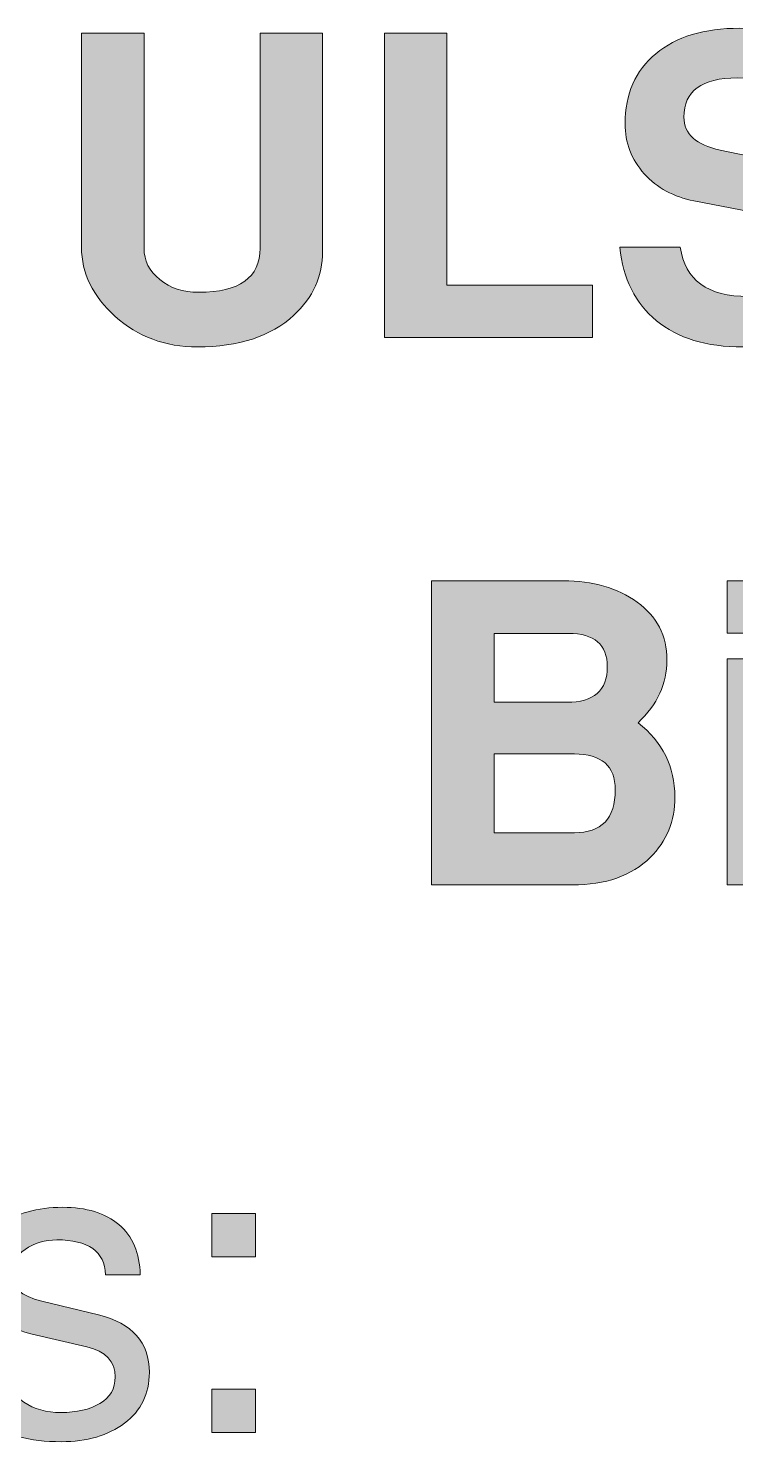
# Model space of a CAD drawing. Header units: inches. Extents: x 0.8 to 4.89, y -4.49 to -0.82.
# Drawn here: x 1.598 to 1.881, y -3.841 to -3.276 of the extents above; entities that cross this region are included whole.
import ezdxf

# ---------------------------------------------------------------- set-up
doc = ezdxf.new("R2010")
doc.units = ezdxf.units.IN
doc.header["$MEASUREMENT"] = 0
doc.layers.add('Layer 1', color=7, linetype='Continuous')

# ---------------------------------------------------------------- blocks, each defined once
blk = doc.blocks.new('block 7')
at = {"layer": 'Layer 1', "true_color": 0xed1f24}
h = blk.add_hatch(color=240, dxfattribs=at)
h.dxf.hatch_style = 2
edge = h.paths.add_edge_path()
edge.add_spline(control_points=[(1.85629, -3.58336), (1.85629, -3.59303), (1.85301, -3.60109), (1.84646, -3.60753), (1.83901, -3.61486), (1.82862, -3.61853), (1.81529, -3.61853), (1.81529, -3.61853), (1.75912, -3.61853), (1.75912, -3.61853), (1.75912, -3.61853), (1.75912, -3.49703), (1.75912, -3.49703), (1.75912, -3.49703), (1.81179, -3.49703), (1.81179, -3.49703), (1.82346, -3.49703), (1.83326, -3.49986), (1.84121, -3.50553), (1.84915, -3.5112), (1.85312, -3.51892), (1.85312, -3.5287), (1.85312, -3.53803), (1.84929, -3.54637), (1.84162, -3.5537), (1.8514, -3.56148), (1.85629, -3.57136), (1.85629, -3.58336)], knot_values=[0, 0, 0, 0, 1, 1, 1, 2, 2, 2, 3, 3, 3, 4, 4, 4, 5, 5, 5, 6, 6, 6, 7, 7, 7, 8, 8, 8, 9, 9, 9, 9], degree=3, periodic=1)
edge = h.paths.add_edge_path()
edge.add_spline(control_points=[(1.82929, -3.53137), (1.82929, -3.52247), (1.82412, -3.51803), (1.81379, -3.51803), (1.81379, -3.51803), (1.78413, -3.51803), (1.78413, -3.51803), (1.78413, -3.51803), (1.78413, -3.54553), (1.78413, -3.54553), (1.78413, -3.54553), (1.81312, -3.54553), (1.81312, -3.54553), (1.8239, -3.54553), (1.82929, -3.54081), (1.82929, -3.53137)], knot_values=[0, 0, 0, 0, 1, 1, 1, 2, 2, 2, 3, 3, 3, 4, 4, 4, 5, 5, 5, 5], degree=3, periodic=1)
edge = h.paths.add_edge_path()
edge.add_spline(control_points=[(1.83246, -3.58053), (1.83246, -3.57098), (1.82701, -3.5662), (1.81612, -3.5662), (1.81612, -3.5662), (1.78413, -3.5662), (1.78413, -3.5662), (1.78413, -3.5662), (1.78413, -3.5977), (1.78413, -3.5977), (1.78413, -3.5977), (1.81612, -3.5977), (1.81612, -3.5977), (1.82701, -3.5977), (1.83246, -3.59197), (1.83246, -3.58053)], knot_values=[0, 0, 0, 0, 1, 1, 1, 2, 2, 2, 3, 3, 3, 4, 4, 4, 5, 5, 5, 5], degree=3, periodic=1)
h = blk.add_hatch(color=240, dxfattribs=at)
h.dxf.hatch_style = 2
h.paths.add_polyline_path([(1.90046, -3.51786), (1.87712, -3.51786), (1.87712, -3.49703), (1.90046, -3.49703)])
h.paths.add_polyline_path([(1.90046, -3.61853), (1.87712, -3.61853), (1.87712, -3.5282), (1.90046, -3.5282)])
at = {"layer": 'Layer 1', "lineweight": 0}
for points in [[(1.90046, -3.51786), (1.87712, -3.51786), (1.87712, -3.49703), (1.90046, -3.49703), (1.90046, -3.51786)], [(1.90046, -3.61853), (1.87712, -3.61853), (1.87712, -3.5282), (1.90046, -3.5282), (1.90046, -3.61853)]]:
    blk.add_lwpolyline(points, dxfattribs=at)
for points, knots in [([(1.85629, -3.58336), (1.85629, -3.59303), (1.85301, -3.60109), (1.84646, -3.60753), (1.83901, -3.61486), (1.82862, -3.61853), (1.81529, -3.61853), (1.81529, -3.61853), (1.75912, -3.61853), (1.75912, -3.61853), (1.75912, -3.61853), (1.75912, -3.49703), (1.75912, -3.49703), (1.75912, -3.49703), (1.81179, -3.49703), (1.81179, -3.49703), (1.82346, -3.49703), (1.83326, -3.49986), (1.84121, -3.50553), (1.84915, -3.5112), (1.85312, -3.51892), (1.85312, -3.5287), (1.85312, -3.53803), (1.84929, -3.54637), (1.84162, -3.5537), (1.8514, -3.56148), (1.85629, -3.57136), (1.85629, -3.58336)], [0, 0, 0, 0, 1, 1, 1, 2, 2, 2, 3, 3, 3, 4, 4, 4, 5, 5, 5, 6, 6, 6, 7, 7, 7, 8, 8, 8, 9, 9, 9, 9]), ([(1.82929, -3.53137), (1.82929, -3.52247), (1.82412, -3.51803), (1.81379, -3.51803), (1.81379, -3.51803), (1.78413, -3.51803), (1.78413, -3.51803), (1.78413, -3.51803), (1.78413, -3.54553), (1.78413, -3.54553), (1.78413, -3.54553), (1.81312, -3.54553), (1.81312, -3.54553), (1.8239, -3.54553), (1.82929, -3.54081), (1.82929, -3.53137)], [0, 0, 0, 0, 1, 1, 1, 2, 2, 2, 3, 3, 3, 4, 4, 4, 5, 5, 5, 5]), ([(1.83246, -3.58053), (1.83246, -3.57098), (1.82701, -3.5662), (1.81612, -3.5662), (1.81612, -3.5662), (1.78413, -3.5662), (1.78413, -3.5662), (1.78413, -3.5662), (1.78413, -3.5977), (1.78413, -3.5977), (1.78413, -3.5977), (1.81612, -3.5977), (1.81612, -3.5977), (1.82701, -3.5977), (1.83246, -3.59197), (1.83246, -3.58053)], [0, 0, 0, 0, 1, 1, 1, 2, 2, 2, 3, 3, 3, 4, 4, 4, 5, 5, 5, 5])]:
    blk.add_open_spline(points, degree=3, knots=knots, dxfattribs=at)
blk = doc.blocks.new('block 5')
at = {"layer": 'Layer 1'}
blk.add_blockref('block 7', (0, 0), dxfattribs=at)
blk = doc.blocks.new('block 9')
at = {"layer": 'Layer 1', "true_color": 0xed1f24}
h = blk.add_hatch(color=240, dxfattribs=at)
h.dxf.hatch_style = 2
edge = h.paths.add_edge_path()
edge.add_spline(control_points=[(1.64636, -3.81333), (1.64636, -3.82189), (1.64305, -3.82864), (1.63644, -3.83358), (1.62983, -3.83853), (1.62141, -3.841), (1.61119, -3.841), (1.59819, -3.841), (1.58891, -3.83839), (1.58335, -3.83317), (1.57858, -3.82872), (1.57596, -3.8215), (1.57552, -3.8115), (1.57552, -3.8115), (1.58902, -3.8115), (1.58902, -3.8115), (1.58902, -3.81739), (1.59141, -3.82195), (1.59619, -3.82517), (1.6003, -3.82795), (1.60524, -3.82933), (1.61102, -3.82933), (1.61736, -3.82933), (1.62255, -3.82814), (1.62661, -3.82574), (1.63066, -3.82335), (1.63269, -3.81981), (1.63269, -3.81513), (1.63269, -3.80889), (1.62891, -3.80488), (1.62137, -3.8031), (1.62137, -3.8031), (1.59953, -3.79797), (1.59953, -3.79797), (1.5913, -3.79597), (1.58547, -3.79275), (1.58202, -3.78831), (1.57924, -3.78465), (1.57785, -3.77965), (1.57785, -3.77332), (1.57785, -3.76544), (1.58094, -3.75913), (1.5871, -3.75441), (1.59328, -3.74969), (1.60147, -3.74733), (1.61169, -3.74733), (1.62124, -3.74733), (1.62874, -3.74964), (1.63419, -3.75425), (1.63963, -3.75886), (1.64246, -3.76556), (1.64269, -3.77433), (1.64269, -3.77433), (1.62885, -3.77433), (1.62885, -3.77433), (1.62852, -3.765), (1.62202, -3.76034), (1.60935, -3.76034), (1.60469, -3.76034), (1.60046, -3.76161), (1.59669, -3.76417), (1.59291, -3.76672), (1.59102, -3.76994), (1.59102, -3.77384), (1.59102, -3.77917), (1.59513, -3.78284), (1.60335, -3.78484), (1.60335, -3.78484), (1.62602, -3.79034), (1.62602, -3.79034), (1.63957, -3.79367), (1.64636, -3.80134), (1.64636, -3.81333)], knot_values=[0, 0, 0, 0, 1, 1, 1, 2, 2, 2, 3, 3, 3, 4, 4, 4, 5, 5, 5, 6, 6, 6, 7, 7, 7, 8, 8, 8, 9, 9, 9, 10, 10, 10, 11, 11, 11, 12, 12, 12, 13, 13, 13, 14, 14, 14, 15, 15, 15, 16, 16, 16, 17, 17, 17, 18, 18, 18, 19, 19, 19, 20, 20, 20, 21, 21, 21, 22, 22, 22, 23, 23, 23, 24, 24, 24, 24], degree=3, periodic=1)
h = blk.add_hatch(color=240, dxfattribs=at)
h.dxf.hatch_style = 2
h.paths.add_polyline_path([(1.68869, -3.76717), (1.67135, -3.76717), (1.67135, -3.74984), (1.68869, -3.74984)])
h.paths.add_polyline_path([(1.68869, -3.83733), (1.67135, -3.83733), (1.67135, -3.82), (1.68869, -3.82)])
at = {"layer": 'Layer 1', "lineweight": 0}
for points in [[(1.68869, -3.76717), (1.67135, -3.76717), (1.67135, -3.74984), (1.68869, -3.74984), (1.68869, -3.76717)], [(1.68869, -3.83733), (1.67135, -3.83733), (1.67135, -3.82), (1.68869, -3.82), (1.68869, -3.83733)]]:
    blk.add_lwpolyline(points, dxfattribs=at)
blk.add_open_spline([(1.64636, -3.81333), (1.64636, -3.82189), (1.64305, -3.82864), (1.63644, -3.83358), (1.62983, -3.83853), (1.62141, -3.841), (1.61119, -3.841), (1.59819, -3.841), (1.58891, -3.83839), (1.58335, -3.83317), (1.57858, -3.82872), (1.57596, -3.8215), (1.57552, -3.8115), (1.57552, -3.8115), (1.58902, -3.8115), (1.58902, -3.8115), (1.58902, -3.81739), (1.59141, -3.82195), (1.59619, -3.82517), (1.6003, -3.82795), (1.60524, -3.82933), (1.61102, -3.82933), (1.61736, -3.82933), (1.62255, -3.82814), (1.62661, -3.82574), (1.63066, -3.82335), (1.63269, -3.81981), (1.63269, -3.81513), (1.63269, -3.80889), (1.62891, -3.80488), (1.62137, -3.8031), (1.62137, -3.8031), (1.59953, -3.79797), (1.59953, -3.79797), (1.5913, -3.79597), (1.58547, -3.79275), (1.58202, -3.78831), (1.57924, -3.78465), (1.57785, -3.77965), (1.57785, -3.77332), (1.57785, -3.76544), (1.58094, -3.75913), (1.5871, -3.75441), (1.59328, -3.74969), (1.60147, -3.74733), (1.61169, -3.74733), (1.62124, -3.74733), (1.62874, -3.74964), (1.63419, -3.75425), (1.63963, -3.75886), (1.64246, -3.76556), (1.64269, -3.77433), (1.64269, -3.77433), (1.62885, -3.77433), (1.62885, -3.77433), (1.62852, -3.765), (1.62202, -3.76034), (1.60935, -3.76034), (1.60469, -3.76034), (1.60046, -3.76161), (1.59669, -3.76417), (1.59291, -3.76672), (1.59102, -3.76994), (1.59102, -3.77384), (1.59102, -3.77917), (1.59513, -3.78284), (1.60335, -3.78484), (1.60335, -3.78484), (1.62602, -3.79034), (1.62602, -3.79034), (1.63957, -3.79367), (1.64636, -3.80134), (1.64636, -3.81333)], degree=3, knots=[0, 0, 0, 0, 1, 1, 1, 2, 2, 2, 3, 3, 3, 4, 4, 4, 5, 5, 5, 6, 6, 6, 7, 7, 7, 8, 8, 8, 9, 9, 9, 10, 10, 10, 11, 11, 11, 12, 12, 12, 13, 13, 13, 14, 14, 14, 15, 15, 15, 16, 16, 16, 17, 17, 17, 18, 18, 18, 19, 19, 19, 20, 20, 20, 21, 21, 21, 22, 22, 22, 23, 23, 23, 24, 24, 24, 24], dxfattribs=at)
blk = doc.blocks.new('block 8')
at = {"layer": 'Layer 1'}
blk.add_blockref('block 9', (0, 0), dxfattribs=at)
blk = doc.blocks.new('block 13')
at = {"layer": 'Layer 1', "true_color": 0xed1f24}
h = blk.add_hatch(color=240, dxfattribs=at)
h.dxf.hatch_style = 2
edge = h.paths.add_edge_path()
edge.add_spline(control_points=[(1.71557, -3.36539), (1.71557, -3.37528), (1.71173, -3.38378), (1.70407, -3.39089), (1.69484, -3.39934), (1.68201, -3.40356), (1.66557, -3.40356), (1.65268, -3.40356), (1.64174, -3.3995), (1.63273, -3.39139), (1.62373, -3.38328), (1.61924, -3.37406), (1.61924, -3.36373), (1.61924, -3.36373), (1.61924, -3.27823), (1.61924, -3.27823), (1.61924, -3.27823), (1.64423, -3.27823), (1.64423, -3.27823), (1.64423, -3.27823), (1.64423, -3.36406), (1.64423, -3.36406), (1.64423, -3.36906), (1.64631, -3.37326), (1.65049, -3.37664), (1.65465, -3.38003), (1.65984, -3.38173), (1.66607, -3.38173), (1.6824, -3.38173), (1.69057, -3.37584), (1.69057, -3.36406), (1.69057, -3.36406), (1.69057, -3.27823), (1.69057, -3.27823), (1.69057, -3.27823), (1.71557, -3.27823), (1.71557, -3.27823), (1.71557, -3.27823), (1.71557, -3.36539), (1.71557, -3.36539)], knot_values=[0, 0, 0, 0, 1, 1, 1, 2, 2, 2, 3, 3, 3, 4, 4, 4, 5, 5, 5, 6, 6, 6, 7, 7, 7, 8, 8, 8, 9, 9, 9, 10, 10, 10, 11, 11, 11, 12, 12, 12, 13, 13, 13, 13], degree=3, periodic=1)
h = blk.add_hatch(color=240, dxfattribs=at)
h.dxf.hatch_style = 2
h.paths.add_polyline_path([(1.8234, -3.39973), (1.74023, -3.39973), (1.74023, -3.27823), (1.76523, -3.27823), (1.76523, -3.37889), (1.8234, -3.37889)])
h = blk.add_hatch(color=240, dxfattribs=at)
h.dxf.hatch_style = 2
edge = h.paths.add_edge_path()
edge.add_spline(control_points=[(1.93439, -3.36389), (1.93439, -3.37656), (1.92992, -3.38634), (1.92098, -3.39323), (1.91203, -3.40011), (1.8995, -3.40356), (1.8834, -3.40356), (1.86884, -3.40356), (1.85734, -3.40006), (1.8489, -3.39306), (1.84045, -3.38606), (1.83556, -3.37628), (1.83423, -3.36373), (1.83423, -3.36373), (1.85845, -3.36373), (1.85845, -3.36373), (1.86023, -3.37684), (1.8693, -3.3834), (1.88567, -3.3834), (1.89325, -3.3834), (1.89929, -3.38197), (1.9038, -3.37914), (1.9083, -3.3763), (1.91056, -3.37243), (1.91056, -3.36753), (1.91056, -3.35851), (1.9049, -3.35295), (1.89358, -3.35084), (1.89358, -3.35084), (1.86391, -3.34518), (1.86391, -3.34518), (1.85579, -3.34363), (1.84918, -3.34002), (1.84406, -3.33436), (1.83895, -3.32869), (1.83639, -3.32203), (1.83639, -3.31437), (1.83639, -3.30249), (1.84048, -3.29316), (1.84865, -3.28639), (1.85681, -3.27962), (1.868, -3.27622), (1.88223, -3.27622), (1.89756, -3.27622), (1.90948, -3.27962), (1.91798, -3.28639), (1.92648, -3.29317), (1.93067, -3.30278), (1.93056, -3.31523), (1.93056, -3.31523), (1.90723, -3.31523), (1.90723, -3.31523), (1.90689, -3.30934), (1.90436, -3.30467), (1.89964, -3.30123), (1.89492, -3.29778), (1.88878, -3.29606), (1.88123, -3.29606), (1.867, -3.29606), (1.8599, -3.30128), (1.8599, -3.31173), (1.8599, -3.3185), (1.86473, -3.32289), (1.8744, -3.32489), (1.8744, -3.32489), (1.90007, -3.33023), (1.90007, -3.33023), (1.91173, -3.33267), (1.92006, -3.33601), (1.92506, -3.34022), (1.93128, -3.34556), (1.93439, -3.35345), (1.93439, -3.36389)], knot_values=[0, 0, 0, 0, 1, 1, 1, 2, 2, 2, 3, 3, 3, 4, 4, 4, 5, 5, 5, 6, 6, 6, 7, 7, 7, 8, 8, 8, 9, 9, 9, 10, 10, 10, 11, 11, 11, 12, 12, 12, 13, 13, 13, 14, 14, 14, 15, 15, 15, 16, 16, 16, 17, 17, 17, 18, 18, 18, 19, 19, 19, 20, 20, 20, 21, 21, 21, 22, 22, 22, 23, 23, 23, 24, 24, 24, 24], degree=3, periodic=1)
at = {"layer": 'Layer 1', "lineweight": 0}
blk.add_lwpolyline([(1.8234, -3.39973), (1.74023, -3.39973), (1.74023, -3.27823), (1.76523, -3.27823), (1.76523, -3.37889), (1.8234, -3.37889), (1.8234, -3.39973)], dxfattribs=at)
for points, knots in [([(1.71557, -3.36539), (1.71557, -3.37528), (1.71173, -3.38378), (1.70407, -3.39089), (1.69484, -3.39934), (1.68201, -3.40356), (1.66557, -3.40356), (1.65268, -3.40356), (1.64174, -3.3995), (1.63273, -3.39139), (1.62373, -3.38328), (1.61924, -3.37406), (1.61924, -3.36373), (1.61924, -3.36373), (1.61924, -3.27823), (1.61924, -3.27823), (1.61924, -3.27823), (1.64423, -3.27823), (1.64423, -3.27823), (1.64423, -3.27823), (1.64423, -3.36406), (1.64423, -3.36406), (1.64423, -3.36906), (1.64631, -3.37326), (1.65049, -3.37664), (1.65465, -3.38003), (1.65984, -3.38173), (1.66607, -3.38173), (1.6824, -3.38173), (1.69057, -3.37584), (1.69057, -3.36406), (1.69057, -3.36406), (1.69057, -3.27823), (1.69057, -3.27823), (1.69057, -3.27823), (1.71557, -3.27823), (1.71557, -3.27823), (1.71557, -3.27823), (1.71557, -3.36539), (1.71557, -3.36539)], [0, 0, 0, 0, 1, 1, 1, 2, 2, 2, 3, 3, 3, 4, 4, 4, 5, 5, 5, 6, 6, 6, 7, 7, 7, 8, 8, 8, 9, 9, 9, 10, 10, 10, 11, 11, 11, 12, 12, 12, 13, 13, 13, 13]), ([(1.93439, -3.36389), (1.93439, -3.37656), (1.92992, -3.38634), (1.92098, -3.39323), (1.91203, -3.40011), (1.8995, -3.40356), (1.8834, -3.40356), (1.86884, -3.40356), (1.85734, -3.40006), (1.8489, -3.39306), (1.84045, -3.38606), (1.83556, -3.37628), (1.83423, -3.36373), (1.83423, -3.36373), (1.85845, -3.36373), (1.85845, -3.36373), (1.86023, -3.37684), (1.8693, -3.3834), (1.88567, -3.3834), (1.89325, -3.3834), (1.89929, -3.38197), (1.9038, -3.37914), (1.9083, -3.3763), (1.91056, -3.37243), (1.91056, -3.36753), (1.91056, -3.35851), (1.9049, -3.35295), (1.89358, -3.35084), (1.89358, -3.35084), (1.86391, -3.34518), (1.86391, -3.34518), (1.85579, -3.34363), (1.84918, -3.34002), (1.84406, -3.33436), (1.83895, -3.32869), (1.83639, -3.32203), (1.83639, -3.31437), (1.83639, -3.30249), (1.84048, -3.29316), (1.84865, -3.28639), (1.85681, -3.27962), (1.868, -3.27622), (1.88223, -3.27622), (1.89756, -3.27622), (1.90948, -3.27962), (1.91798, -3.28639), (1.92648, -3.29317), (1.93067, -3.30278), (1.93056, -3.31523), (1.93056, -3.31523), (1.90723, -3.31523), (1.90723, -3.31523), (1.90689, -3.30934), (1.90436, -3.30467), (1.89964, -3.30123), (1.89492, -3.29778), (1.88878, -3.29606), (1.88123, -3.29606), (1.867, -3.29606), (1.8599, -3.30128), (1.8599, -3.31173), (1.8599, -3.3185), (1.86473, -3.32289), (1.8744, -3.32489), (1.8744, -3.32489), (1.90007, -3.33023), (1.90007, -3.33023), (1.91173, -3.33267), (1.92006, -3.33601), (1.92506, -3.34022), (1.93128, -3.34556), (1.93439, -3.35345), (1.93439, -3.36389)], [0, 0, 0, 0, 1, 1, 1, 2, 2, 2, 3, 3, 3, 4, 4, 4, 5, 5, 5, 6, 6, 6, 7, 7, 7, 8, 8, 8, 9, 9, 9, 10, 10, 10, 11, 11, 11, 12, 12, 12, 13, 13, 13, 14, 14, 14, 15, 15, 15, 16, 16, 16, 17, 17, 17, 18, 18, 18, 19, 19, 19, 20, 20, 20, 21, 21, 21, 22, 22, 22, 23, 23, 23, 24, 24, 24, 24])]:
    blk.add_open_spline(points, degree=3, knots=knots, dxfattribs=at)
blk = doc.blocks.new('block 11')
at = {"layer": 'Layer 1'}
blk.add_blockref('block 13', (0, 0), dxfattribs=at)
blk = doc.blocks.new('block 4')
at = {"layer": 'Layer 1'}
for name in ['block 11', 'block 5', 'block 8']:
    blk.add_blockref(name, (0, 0), dxfattribs=at)

msp = doc.modelspace()

# ---------------------------------------------------------------- block references
at = {"layer": 'Layer 1'}
msp.add_blockref('block 4', (0, 0), dxfattribs=at)

doc.saveas('drawing.dxf')
